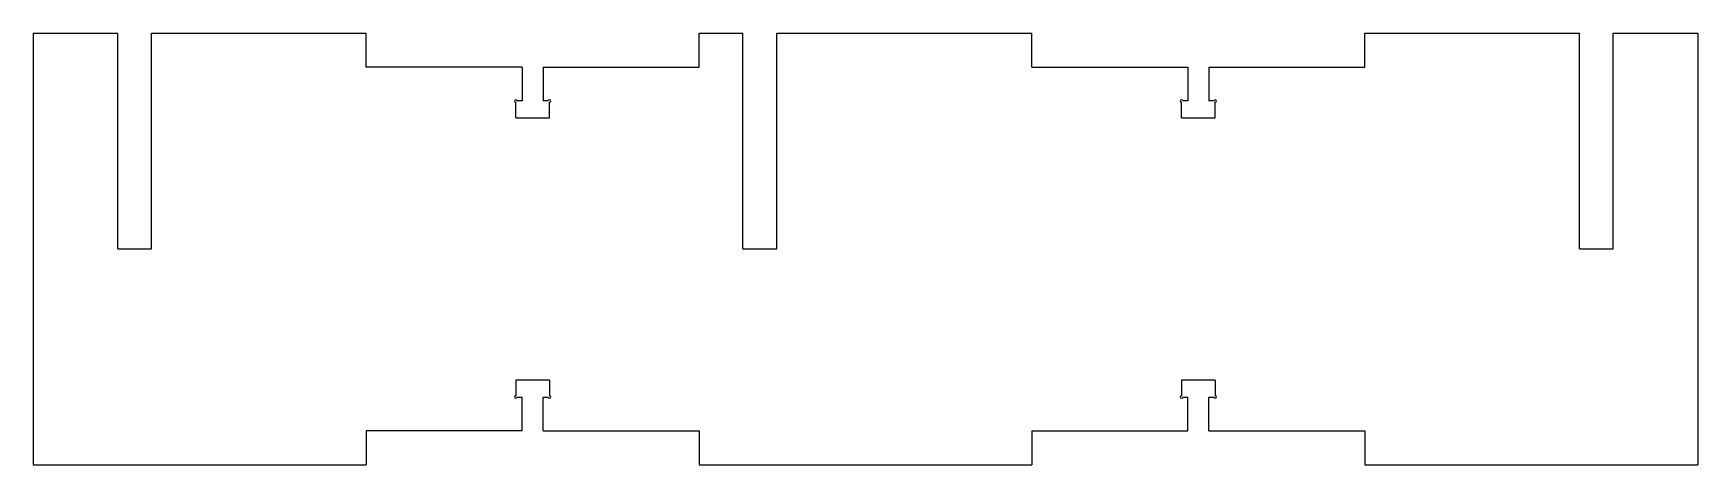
# Model space of a CAD drawing. Header units: millimetres. Extents: x 0 to 394, y 0 to 102.
import ezdxf

# ---------------------------------------------------------------- set-up
doc = ezdxf.new("R2010")
doc.units = ezdxf.units.MM

msp = doc.modelspace()

# ---------------------------------------------------------------- linework, layer by layer
at = {"color": 1}
for p, q in [((0, 102), (0, 0)), ((0, 102), (20, 102)), ((20, 51), (20, 102)), ((28, 51), (28, 102)), ((28, 102), (78.8, 102)), ((78.8, 94), (78.8, 102)), ((157.6, 94), (157.6, 102)), ((157.6, 102), (168, 102)), ((168, 51), (168, 102)), ((176, 51), (176, 102)), ((176, 102), (236.4, 102)), ((236.4, 94), (236.4, 102)), ((315.2, 94), (315.2, 102)), ((315.2, 102), (366, 102)), ((366, 51), (366, 102)), ((374, 51), (374, 102)), ((374, 102), (394, 102)), ((394, 102), (394, 0)), ((115.7, 94), (78.8, 94)), ((115.7, 94), (115.7, 86)), ((120.7, 94), (157.6, 94)), ((120.7, 94), (120.7, 86)), ((236.4, 94), (273.3, 94)), ((273.3, 94), (273.3, 86)), ((278.3, 94), (315.2, 94)), ((278.3, 94), (278.3, 86)), ((114.2, 82), (114.2, 85.7)), ((115.7, 86), (114.5, 86)), ((121.9, 86), (120.7, 86)), ((122.2, 82), (122.2, 85.7)), ((271.8, 82), (271.8, 85.7)), ((273.3, 86), (272.1, 86)), ((279.5, 86), (278.3, 86)), ((279.8, 82), (279.8, 85.7)), ((114.2, 82), (122.2, 82)), ((271.8, 82), (279.8, 82)), ((20, 51), (28, 51)), ((168, 51), (176, 51)), ((366, 51), (374, 51)), ((122.2, 20), (114.2, 20)), ((114.2, 20), (114.2, 16.3)), ((122.2, 20), (122.2, 16.3)), ((279.8, 20), (271.8, 20)), ((271.8, 20), (271.8, 16.3)), ((279.8, 20), (279.8, 16.3)), ((114.5, 16), (115.7, 16)), ((115.7, 8), (115.7, 16)), ((120.7, 8), (120.7, 16)), ((120.7, 16), (121.9, 16)), ((272.1, 16), (273.3, 16)), ((273.3, 8), (273.3, 16)), ((278.3, 8), (278.3, 16)), ((278.3, 16), (279.5, 16)), ((115.7, 8), (78.8, 8)), ((78.8, 8), (78.8, 0)), ((120.7, 8), (157.6, 8)), ((157.6, 8), (157.6, 0)), ((236.4, 8), (236.4, 0)), ((236.4, 8), (273.3, 8)), ((278.3, 8), (315.2, 8)), ((315.2, 8), (315.2, 0)), ((0, 0), (78.8, 0)), ((157.6, 0), (236.4, 0)), ((315.2, 0), (394, 0))]:
    msp.add_line(p, q, dxfattribs=at)
for centre, start, end in [((114.2, 86), 0, 270), ((122.2, 86), 270, 180), ((271.8, 86), 0, 270), ((279.8, 86), 270, 180), ((114.2, 16), 90, 0), ((122.2, 16), 180, 90), ((271.8, 16), 90, 0), ((279.8, 16), 180, 90)]:
    msp.add_arc(centre, 0.3, start, end, dxfattribs=at)

doc.saveas('drawing.dxf')
